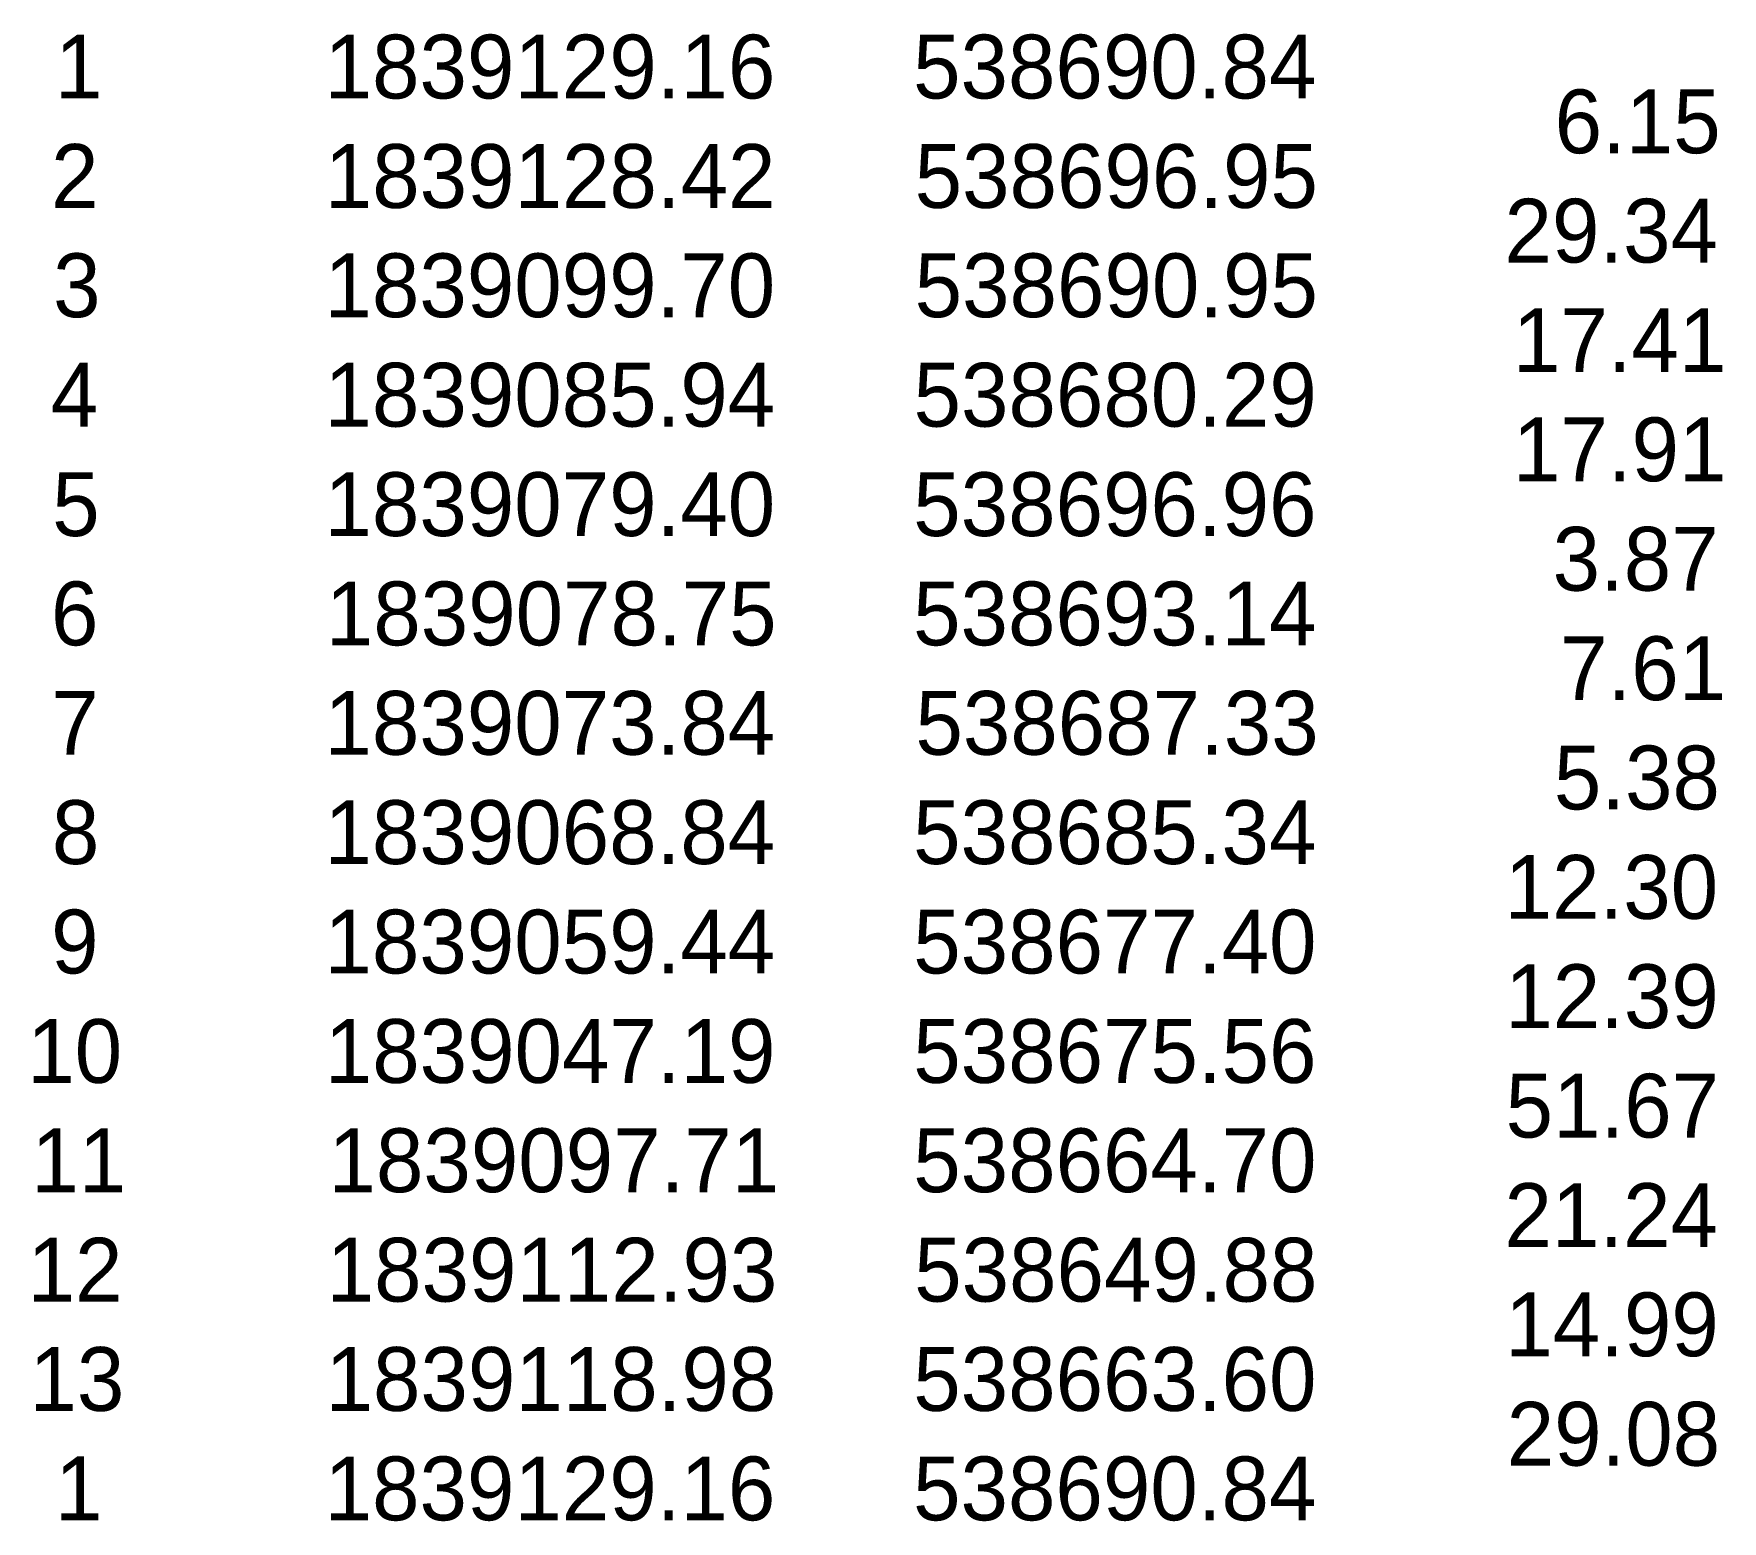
# Model space of a CAD drawing. Extents: x 538572 to 1183352, y 1838959 to 3993168.
# Drawn here: x 1183243.2 to 1183351.6, y 3993072.1 to 3993167.6 of the extents above.
import ezdxf

# ---------------------------------------------------------------- set-up
doc = ezdxf.new("R2010")
doc.units = 0
doc.layers.add('Level 53', color=7, linetype='Continuous')

msp = doc.modelspace()

# ---------------------------------------------------------------- texts
at = {"layer": 'Level 53'}
for s, height, p in [('1', 4.1, (1183244.53, 3993163.45)), ('1839129.16', 4.098, (1183261.85, 3993163.45)), ('538690.84', 4.098, (1183299.65, 3993163.45)), ('6.15', 4.098, (1183340.86, 3993159.93)), ('2', 4.1, (1183244.28, 3993156.42)), ('1839128.42', 4.098, (1183261.86, 3993156.42)), ('538696.95', 4.098, (1183299.75, 3993156.42)), ('29.34', 4.098, (1183337.64, 3993152.91)), ('3', 4.1, (1183244.41, 3993149.4)), ('1839099.70', 4.098, (1183261.84, 3993149.4)), ('538690.95', 4.098, (1183299.75, 3993149.4)), ('17.41', 4.098, (1183338.18, 3993145.88)), ('4', 4.1, (1183244.26, 3993142.37)), ('1839085.94', 4.098, (1183261.84, 3993142.37)), ('538680.29', 4.098, (1183299.68, 3993142.37)), ('17.91', 4.098, (1183338.18, 3993138.86)), ('5', 4.1, (1183244.35, 3993135.34)), ('1839079.40', 4.098, (1183261.84, 3993135.34)), ('538696.96', 4.098, (1183299.66, 3993135.34)), ('3.87', 4.098, (1183340.73, 3993131.83)), ('6', 4.1, (1183244.27, 3993128.32)), ('1839078.75', 4.098, (1183261.93, 3993128.32)), ('538693.14', 4.098, (1183299.65, 3993128.32)), ('7.61', 4.098, (1183341.21, 3993124.8)), ('7', 4.1, (1183244.29, 3993121.29)), ('1839073.84', 4.098, (1183261.84, 3993121.29)), ('538687.33', 4.098, (1183299.8, 3993121.29)), ('5.38', 4.098, (1183340.81, 3993117.78)), ('8', 4.1, (1183244.33, 3993114.27)), ('1839068.84', 4.098, (1183261.84, 3993114.27)), ('538685.34', 4.098, (1183299.65, 3993114.27)), ('12.30', 4.098, (1183337.65, 3993110.75)), ('9', 4.1, (1183244.28, 3993107.24)), ('1839059.44', 4.098, (1183261.84, 3993107.24)), ('538677.40', 4.098, (1183299.66, 3993107.24)), ('12.39', 4.098, (1183337.69, 3993103.73)), ('10', 4.098, (1183242.75, 3993100.21)), ('1839047.19', 4.098, (1183261.86, 3993100.21)), ('538675.56', 4.098, (1183299.66, 3993100.21)), ('51.67', 4.098, (1183337.71, 3993096.7)), ('11', 4.098, (1183243.01, 3993093.19)), ('1839097.71', 4.098, (1183262.1, 3993093.19)), ('538664.70', 4.098, (1183299.66, 3993093.19)), ('21.24', 4.098, (1183337.64, 3993089.67)), ('12', 4.098, (1183242.77, 3993086.16)), ('1839112.93', 4.098, (1183261.98, 3993086.16)), ('538649.88', 4.098, (1183299.72, 3993086.16)), ('14.99', 4.098, (1183337.69, 3993082.65)), ('13', 4.098, (1183242.89, 3993079.14)), ('1839118.98', 4.098, (1183261.91, 3993079.14)), ('538663.60', 4.098, (1183299.66, 3993079.14)), ('29.08', 4.098, (1183337.78, 3993075.62)), ('1839129.16', 4.098, (1183261.85, 3993072.11)), ('538690.84', 4.098, (1183299.65, 3993072.11)), ('1', 4.1, (1183244.53, 3993072.11))]:
    msp.add_text(s, height=height, dxfattribs=at).set_placement(p)

doc.saveas('drawing.dxf')
